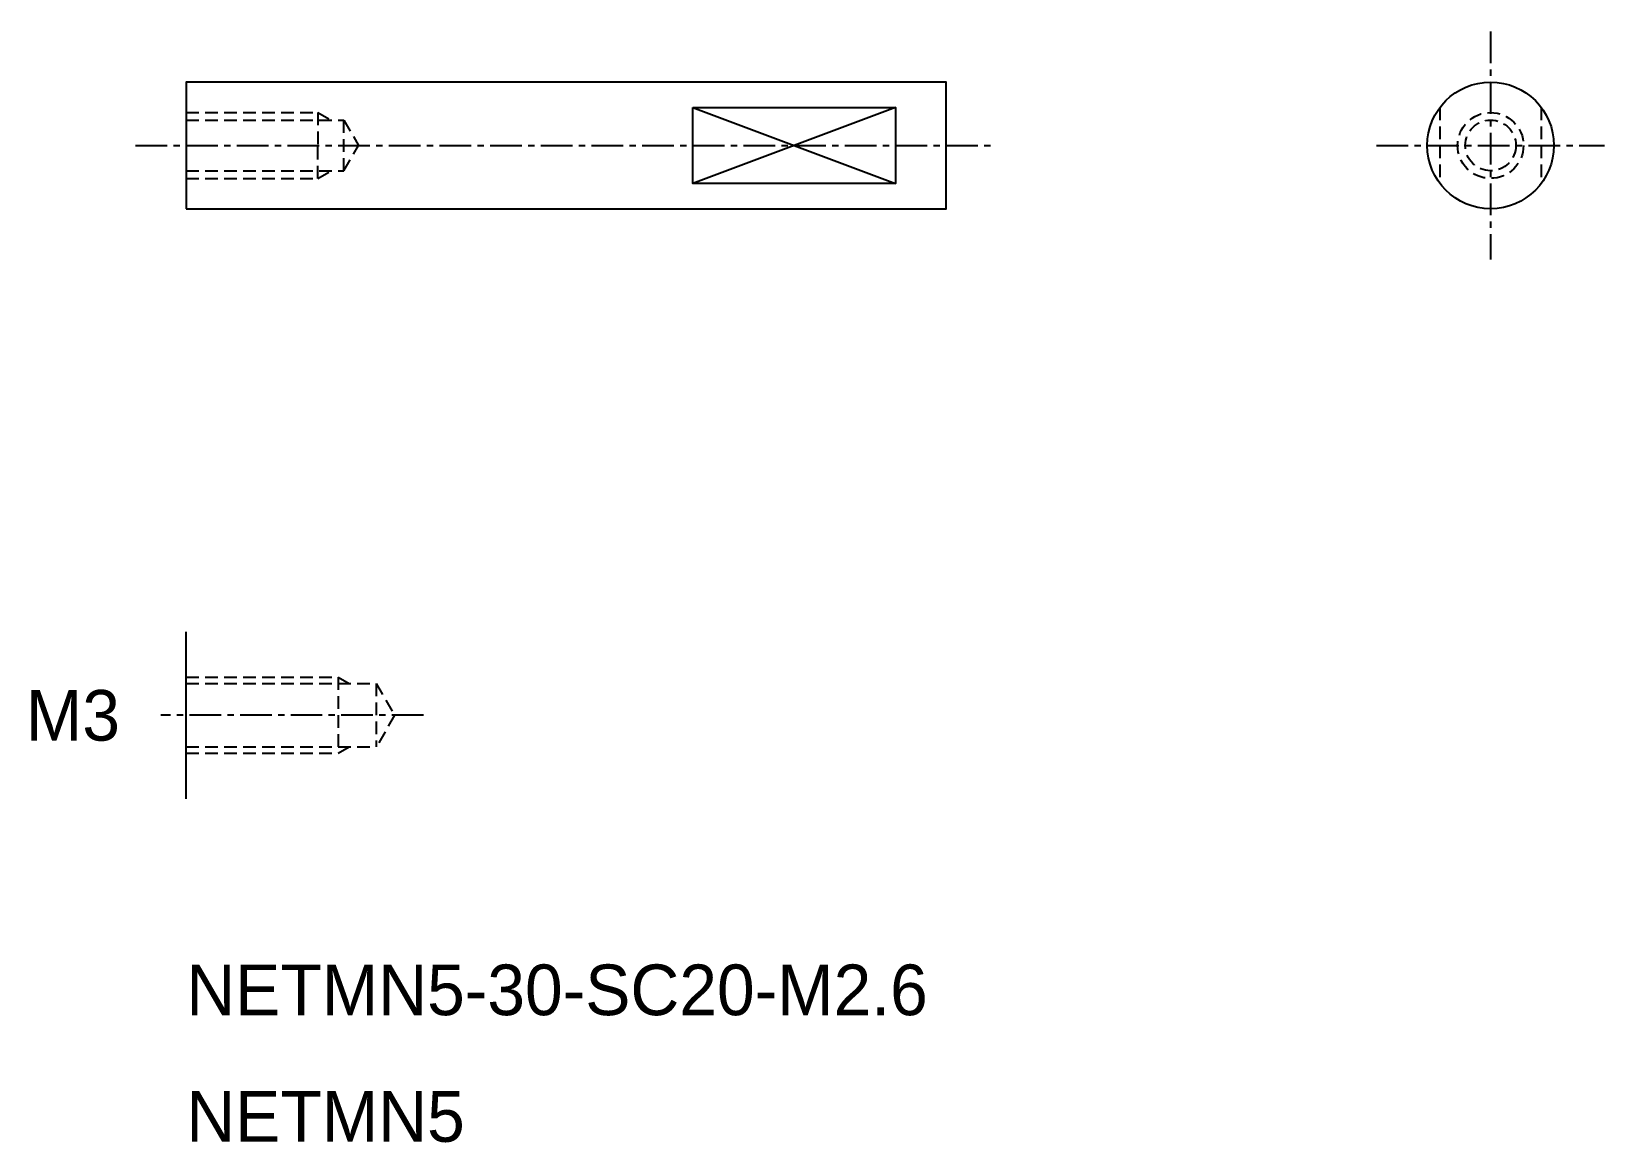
# Model space of a CAD drawing. Extents: x 129.2 to 191.3, y -63.2 to -19.3.
import ezdxf
from ezdxf.enums import TextEntityAlignment as Align

# ---------------------------------------------------------------- set-up
doc = ezdxf.new("R2010")
doc.units = 0
doc.linetypes.add('CENTER', pattern=[2, 1.25, -0.25, 0.25, -0.25])
doc.linetypes.add('DASHED', pattern=[0.75, 0.5, -0.25])
doc.layers.get('0').update_dxf_attribs({"linetype": 'CONTINUOUS'})
doc.layers.add('CENTER', color=1, linetype='CENTER')

msp = doc.modelspace()

# ---------------------------------------------------------------- linework, layer by layer
at = {"color": 3, "linetype": 'CONTINUOUS'}
for p, q in [((155.336, -22.339), (163.336, -25.339)), ((163.336, -22.339), (155.336, -25.339))]:
    msp.add_line(p, q, dxfattribs=at)
at = {"color": 3, "linetype": 'DASHED'}
for p, q in [((184.836, -22.339), (184.836, -25.339)), ((188.836, -22.339), (188.836, -25.339)), ((135.336, -22.539), (140.536, -22.539)), ((135.336, -22.839), (141.559, -22.839)), ((140.536, -22.539), (140.536, -23.839)), ((140.536, -22.539), (141.055, -22.839)), ((141.559, -24.839), (141.559, -22.839)), ((141.559, -22.839), (142.136, -23.839)), ((140.536, -25.139), (140.536, -23.839)), ((141.559, -24.839), (142.136, -23.839)), ((135.336, -24.839), (141.559, -24.839)), ((140.536, -25.139), (141.055, -24.839)), ((135.336, -25.139), (140.536, -25.139)), ((135.336, -44.839), (141.336, -44.839)), ((135.336, -45.089), (142.836, -45.089)), ((141.336, -44.839), (141.336, -47.839)), ((142.836, -45.089), (143.558, -46.339)), ((142.836, -45.089), (142.836, -47.589)), ((143.558, -46.339), (142.836, -47.589)), ((135.336, -47.589), (142.836, -47.589)), ((135.336, -47.839), (141.336, -47.839))]:
    msp.add_line(p, q, dxfattribs=at)
at = {"color": 7, "linetype": 'CONTINUOUS'}
msp.add_line((135.336, -49.639), (135.336, -43.039), dxfattribs=at)
at = {"color": 3}
for p, q in [((141.336, -44.839), (141.769, -45.089)), ((141.336, -47.839), (141.769, -47.589))]:
    msp.add_line(p, q, dxfattribs=at)
at = {"color": 7, "linetype": 'CONTINUOUS'}
for points in [[(135.336, -26.339), (165.336, -26.339), (165.336, -21.339), (135.336, -21.339)], [(155.336, -22.339), (163.336, -22.339), (163.336, -25.339), (155.336, -25.339)]]:
    msp.add_lwpolyline(points, close=True, dxfattribs=at)
msp.add_circle((186.836, -23.839), 2.5, dxfattribs=at)
at = {"color": 3, "linetype": 'DASHED'}
for radius in [1.3, 1]:
    msp.add_circle((186.836, -23.839), radius, dxfattribs=at)
at = {"layer": 'CENTER', "color": 1, "linetype": 'CENTER'}
for p, q in [((186.836, -19.339), (186.836, -28.339)), ((133.336, -23.839), (167.336, -23.839)), ((182.336, -23.839), (191.336, -23.839)), ((144.707, -46.339), (134.336, -46.339))]:
    msp.add_line(p, q, dxfattribs=at)

# ---------------------------------------------------------------- texts
at = {"color": 7, "linetype": 'CONTINUOUS'}
msp.add_text('M3', height=2, dxfattribs=at).set_placement((129.003, -46.339), align=Align.MIDDLE_LEFT)
for s, p in [('NETMN5-30-SC20-M2.6', (135.336, -58.178)), ('NETMN5', (135.336, -63.178))]:
    msp.add_text(s, height=2, dxfattribs=at).set_placement(p)

doc.saveas('drawing.dxf')
